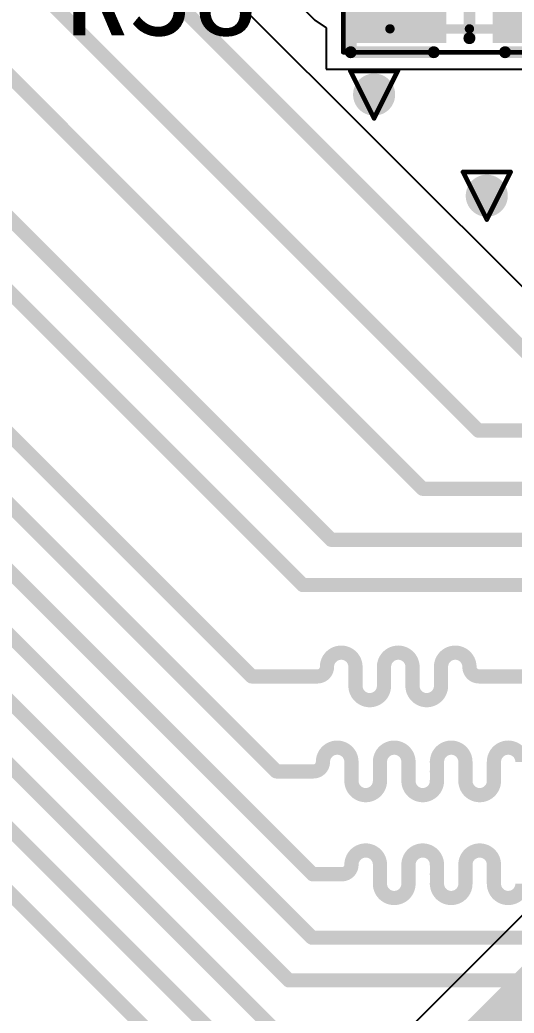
# Model space of a CAD drawing. Header units: millimetres. Extents: x 80 to 220, y 44 to 120.
# Drawn here: x 109.66 to 114.95, y 83.7 to 94.33 of the extents above; entities that cross this region are included whole.
import ezdxf

# ---------------------------------------------------------------- set-up
doc = ezdxf.new("R2010")
doc.units = ezdxf.units.MM
for name, color, linetype in [('BottomLayer', 5, 'Continuous'), ('DrillDrawing', 1, 'Continuous'), ('Mechanical13', 56, 'Continuous'), ('Mechanical15', 56, 'Continuous'), ('MultiLayer', 9, 'Continuous'), ('TopLayer', 1, 'Continuous'), ('TopOverlay', 2, 'Continuous'), ('TopPaste', 8, 'Continuous'), ('TopSolder', 216, 'Continuous'), ('ViaHoleLayer', 16, 'Continuous')]:
    doc.layers.add(name, color=color, linetype=linetype)

# ---------------------------------------------------------------- blocks, each defined once
blk = doc.blocks.new('R0603_47')
at = {"layer": 'Mechanical13', "const_width": 0.1}
for points in [[(-0.85, 0.45), (0.85, 0.45)], [(-0.85, -0.45), (-0.85, 0.45)], [(0.85, -0.45), (0.85, 0.45)], [(-0.85, -0.45), (0.85, -0.45)]]:
    blk.add_lwpolyline(points, dxfattribs=at)
at = {"layer": 'Mechanical13', "const_width": 0.05}
for points in [[(-0.875, 0.45, 1), (-0.825, 0.45, 1)], [(-0.875, 0.45, 1), (-0.825, 0.45, 1)], [(0.825, 0.45, 1), (0.875, 0.45, 1)], [(0.825, 0.45, 1), (0.875, 0.45, 1)], [(-0.875, -0.45, 1), (-0.825, -0.45, 1)], [(-0.875, -0.45, 1), (-0.825, -0.45, 1)], [(0.825, -0.45, 1), (0.875, -0.45, 1)], [(0.825, -0.45, 1), (0.875, -0.45, 1)]]:
    blk.add_lwpolyline(points, format="xyb", close=True, dxfattribs=at)
at = {"layer": 'Mechanical15'}
for points, const_width in [([(-1.35, -0.7), (-1.35, 0.7)], 0.05), ([(-1.35, 0.7), (1.35, 0.7)], 0.05), ([(1.35, -0.7), (1.35, 0.7)], 0.05), ([(0, -0.45), (0, 0.45)], 0.1), ([(-0.45, 0), (0.45, 0)], 0.1), ([(-1.35, -0.7), (1.35, -0.7)], 0.05)]:
    blk.add_lwpolyline(points, dxfattribs=dict(at, const_width=const_width))
for points, const_width in [([(-1.362, 0.7, 1), (-1.338, 0.7, 1)], 0.025), ([(-1.362, 0.7, 1), (-1.338, 0.7, 1)], 0.025), ([(1.338, 0.7, 1), (1.362, 0.7, 1)], 0.025), ([(1.338, 0.7, 1), (1.362, 0.7, 1)], 0.025), ([(-0.025, 0.45, 1), (0.025, 0.45, 1)], 0.05), ([(-0.475, 0, 1), (-0.425, 0, 1)], 0.05), ([(0.425, 0, 1), (0.475, 0, 1)], 0.05), ([(-0.025, -0.45, 1), (0.025, -0.45, 1)], 0.05), ([(-1.362, -0.7, 1), (-1.338, -0.7, 1)], 0.025), ([(-1.362, -0.7, 1), (-1.338, -0.7, 1)], 0.025), ([(1.338, -0.7, 1), (1.362, -0.7, 1)], 0.025), ([(1.338, -0.7, 1), (1.362, -0.7, 1)], 0.025)]:
    blk.add_lwpolyline(points, format="xyb", close=True, dxfattribs=dict(at, const_width=const_width))
at = {"layer": 'TopLayer'}
for points in [[(-0.35, -0.5), (-0.35, 0.5), (-1.15, -0.5), (-1.15, 0.5)], [(1.15, -0.5), (1.15, 0.5), (0.35, -0.5), (0.35, 0.5)]]:
    blk.add_solid(points, dxfattribs=at)
at = {"layer": 'TopOverlay', "const_width": 0.127}
for points in [[(-1.27, 0.7), (-0.381, 0.7)], [(-1.27, -0.7), (-1.27, 0.7)], [(0.381, 0.7), (1.27, 0.7)], [(1.27, -0.7), (1.27, 0.7)], [(0, -0.55), (0, 0.55)], [(-1.27, -0.7), (-0.381, -0.7)], [(0.381, -0.7), (1.27, -0.7)]]:
    blk.add_lwpolyline(points, dxfattribs=at)
at = {"layer": 'TopOverlay', "const_width": 0.0635}
for points in [[(-1.302, 0.7, 1), (-1.238, 0.7, 1)], [(-1.302, 0.7, 1), (-1.238, 0.7, 1)], [(-0.413, 0.7, 1), (-0.349, 0.7, 1)], [(0.349, 0.7, 1), (0.413, 0.7, 1)], [(1.238, 0.7, 1), (1.302, 0.7, 1)], [(1.238, 0.7, 1), (1.302, 0.7, 1)], [(-0.032, 0.55, 1), (0.032, 0.55, 1)], [(-0.032, -0.55, 1), (0.032, -0.55, 1)], [(-1.302, -0.7, 1), (-1.238, -0.7, 1)], [(-1.302, -0.7, 1), (-1.238, -0.7, 1)], [(-0.413, -0.7, 1), (-0.349, -0.7, 1)], [(0.349, -0.7, 1), (0.413, -0.7, 1)], [(1.238, -0.7, 1), (1.302, -0.7, 1)], [(1.238, -0.7, 1), (1.302, -0.7, 1)]]:
    blk.add_lwpolyline(points, format="xyb", close=True, dxfattribs=at)
at = {"layer": 'TopPaste'}
for points in [[(-0.35, -0.5), (-0.35, 0.5), (-1.15, -0.5), (-1.15, 0.5)], [(1.15, -0.5), (1.15, 0.5), (0.35, -0.5), (0.35, 0.5)]]:
    blk.add_solid(points, dxfattribs=at)
at = {"layer": 'TopSolder'}
for points in [[(-0.248, -0.602), (-0.248, 0.602), (-1.252, -0.602), (-1.252, 0.602)], [(1.252, -0.602), (1.252, 0.602), (0.248, -0.602), (0.248, 0.602)]]:
    blk.add_solid(points, dxfattribs=at)

msp = doc.modelspace()

# ---------------------------------------------------------------- linework, layer by layer
at = {"layer": 'BottomLayer'}
msp.add_line((120.038, 89.754), (110.977, 80.693), dxfattribs=at)
at = {"layer": 'BottomLayer', "const_width": 0.225}
for points in [[(113.34, 93.529, 1), (113.565, 93.529, 1)], [(114.545, 92.447, 1), (114.77, 92.447, 1)]]:
    msp.add_lwpolyline(points, format="xyb", close=True, dxfattribs=at)
at = {"layer": 'BottomLayer', "const_width": 0.635}
msp.add_lwpolyline([(111.475, 80.194), (120.743, 89.462)], dxfattribs=at)
at = {"layer": 'DrillDrawing', "const_width": 0.0508}
for points in [[(113.198, 93.783), (113.706, 93.783)], [(113.198, 93.783), (113.452, 93.275)], [(113.452, 93.275), (113.706, 93.783)], [(114.404, 92.701), (114.912, 92.701)], [(114.404, 92.701), (114.658, 92.193)], [(114.658, 92.193), (114.912, 92.701)]]:
    msp.add_lwpolyline(points, dxfattribs=at)
at = {"layer": 'DrillDrawing', "const_width": 0.0254}
for points in [[(113.186, 93.783, 1), (113.211, 93.783, 1)], [(113.186, 93.783, 1), (113.211, 93.783, 1)], [(113.694, 93.783, 1), (113.719, 93.783, 1)], [(113.694, 93.783, 1), (113.719, 93.783, 1)], [(113.44, 93.275, 1), (113.465, 93.275, 1)], [(113.44, 93.275, 1), (113.465, 93.275, 1)], [(114.391, 92.701, 1), (114.417, 92.701, 1)], [(114.391, 92.701, 1), (114.417, 92.701, 1)], [(114.899, 92.701, 1), (114.925, 92.701, 1)], [(114.899, 92.701, 1), (114.925, 92.701, 1)], [(114.645, 92.193, 1), (114.671, 92.193, 1)], [(114.645, 92.193, 1), (114.671, 92.193, 1)]]:
    msp.add_lwpolyline(points, format="xyb", close=True, dxfattribs=at)
at = {"layer": 'MultiLayer', "const_width": 0.225}
for points in [[(113.34, 93.529, 1), (113.565, 93.529, 1)], [(114.545, 92.447, 1), (114.77, 92.447, 1)]]:
    msp.add_lwpolyline(points, format="xyb", close=True, dxfattribs=at)
at = {"layer": 'TopLayer'}
for p, q in [((108.527, 98.616), (112.818, 94.325)), ((115.511, 90.998), (108.41, 98.1)), ((112.818, 94.325), (112.941, 94.243)), ((112.941, 94.243), (112.941, 93.801)), ((112.941, 93.801), (116.003, 93.801))]:
    msp.add_line(p, q, dxfattribs=at)
at = {"layer": 'TopLayer', "const_width": 0.152}
for points in [[(104.679, 101.171), (115.318, 90.532)], [(104.222, 100.282), (114.569, 89.935)], [(103.892, 99.393), (113.972, 89.313)], [(103.977, 97.784), (112.994, 88.767)], [(104.558, 96.416), (112.689, 88.284)], [(103.923, 95.527), (112.143, 87.306)], [(104.059, 94.638), (112.407, 86.29)], [(104.338, 93.648), (112.796, 85.19)], [(104.711, 92.59), (112.788, 84.512)], [(105.377, 91.218), (112.54, 84.055)], [(114.569, 89.935), (119.979, 89.935)], [(106.069, 89.843), (112.594, 83.319)], [(113.972, 89.313), (119.919, 89.313)], [(112.994, 88.767), (119.783, 88.767)], [(106.806, 88.424), (112.588, 82.642)], [(112.689, 88.284), (119.583, 88.284)], [(113.253, 87.306), (113.253, 87.408)], [(113.558, 87.306), (113.558, 87.408)], [(113.863, 87.306), (113.863, 87.408)], [(114.168, 87.306), (114.168, 87.408)], [(112.143, 87.306), (112.796, 87.306)], [(112.796, 87.306), (112.847, 87.306)], [(113.253, 87.205), (113.253, 87.306)], [(113.558, 87.205), (113.558, 87.306)], [(113.863, 87.205), (113.863, 87.306)], [(114.168, 87.205), (114.168, 87.306)], [(114.574, 87.306), (114.683, 87.306)], [(114.683, 87.306), (119.878, 87.306)], [(107.642, 86.905), (112.999, 81.549)], [(113.21, 86.29), (113.21, 86.392)], [(113.515, 86.29), (113.515, 86.392)], [(113.82, 86.29), (113.82, 86.392)], [(114.125, 86.29), (114.125, 86.392)], [(114.429, 86.29), (114.429, 86.392)], [(114.734, 86.29), (114.734, 86.392)], [(112.407, 86.29), (112.753, 86.29)], [(112.753, 86.29), (112.804, 86.29)], [(113.21, 86.189), (113.21, 86.29)], [(113.515, 86.189), (113.515, 86.29)], [(113.82, 86.189), (113.82, 86.29)], [(114.125, 86.189), (114.125, 86.29)], [(114.429, 86.189), (114.429, 86.29)], [(114.734, 86.189), (114.734, 86.29)], [(113.515, 85.19), (113.515, 85.292)], [(113.82, 85.19), (113.82, 85.292)], [(114.125, 85.19), (114.125, 85.292)], [(114.429, 85.19), (114.429, 85.292)], [(114.734, 85.19), (114.734, 85.292)], [(112.796, 85.19), (113.058, 85.19)], [(113.058, 85.19), (113.109, 85.19)], [(113.515, 85.088), (113.515, 85.19)], [(113.82, 85.088), (113.82, 85.19)], [(114.125, 85.088), (114.125, 85.19)], [(114.429, 85.088), (114.429, 85.19)], [(114.734, 85.088), (114.734, 85.19)], [(112.788, 84.512), (118.281, 84.512)], [(112.54, 84.055), (118.055, 84.055)]]:
    msp.add_lwpolyline(points, dxfattribs=at)
at = {"layer": 'TopLayer'}
for points, const_width in [([(113.34, 93.529, 1), (113.565, 93.529, 1)], 0.225), ([(114.545, 92.447, 1), (114.77, 92.447, 1)], 0.225), ([(114.531, 89.935, 1), (114.607, 89.935, 1)], 0.0762), ([(114.531, 89.935, 1), (114.607, 89.935, 1)], 0.0762), ([(113.934, 89.313, 1), (114.01, 89.313, 1)], 0.0762), ([(113.934, 89.313, 1), (114.01, 89.313, 1)], 0.0762), ([(112.956, 88.767, 1), (113.032, 88.767, 1)], 0.0762), ([(112.956, 88.767, 1), (113.032, 88.767, 1)], 0.0762), ([(112.651, 88.284, 1), (112.728, 88.284, 1)], 0.0762), ([(112.651, 88.284, 1), (112.728, 88.284, 1)], 0.0762), ([(113.063, 87.56, 1), (113.139, 87.56, 1)], 0.0762), ([(113.063, 87.56, 1), (113.139, 87.56, 1)], 0.0762), ([(113.672, 87.56, 1), (113.749, 87.56, 1)], 0.0762), ([(113.672, 87.56, 1), (113.749, 87.56, 1)], 0.0762), ([(114.282, 87.56, 1), (114.358, 87.56, 1)], 0.0762), ([(114.282, 87.56, 1), (114.358, 87.56, 1)], 0.0762), ([(112.91, 87.408, 1), (112.987, 87.408, 1)], 0.0762), ([(112.91, 87.408, 1), (112.987, 87.408, 1)], 0.0762), ([(113.215, 87.408, 1), (113.291, 87.408, 1)], 0.0762), ([(113.215, 87.408, 1), (113.291, 87.408, 1)], 0.0762), ([(113.52, 87.408, 1), (113.596, 87.408, 1)], 0.0762), ([(113.52, 87.408, 1), (113.596, 87.408, 1)], 0.0762), ([(113.825, 87.408, 1), (113.901, 87.408, 1)], 0.0762), ([(113.825, 87.408, 1), (113.901, 87.408, 1)], 0.0762), ([(114.13, 87.408, 1), (114.206, 87.408, 1)], 0.0762), ([(114.13, 87.408, 1), (114.206, 87.408, 1)], 0.0762), ([(114.434, 87.408, 1), (114.511, 87.408, 1)], 0.0762), ([(114.434, 87.408, 1), (114.511, 87.408, 1)], 0.0762), ([(112.105, 87.306, 1), (112.181, 87.306, 1)], 0.0762), ([(112.105, 87.306, 1), (112.181, 87.306, 1)], 0.0762), ([(112.758, 87.306, 1), (112.834, 87.306, 1)], 0.0762), ([(112.758, 87.306, 1), (112.834, 87.306, 1)], 0.0762), ([(112.809, 87.306, 1), (112.885, 87.306, 1)], 0.0762), ([(112.809, 87.306, 1), (112.885, 87.306, 1)], 0.0762), ([(113.215, 87.306, 1), (113.291, 87.306, 1)], 0.0762), ([(113.215, 87.306, 1), (113.291, 87.306, 1)], 0.0762), ([(113.52, 87.306, 1), (113.596, 87.306, 1)], 0.0762), ([(113.52, 87.306, 1), (113.596, 87.306, 1)], 0.0762), ([(113.825, 87.306, 1), (113.901, 87.306, 1)], 0.0762), ([(113.825, 87.306, 1), (113.901, 87.306, 1)], 0.0762), ([(114.13, 87.306, 1), (114.206, 87.306, 1)], 0.0762), ([(114.13, 87.306, 1), (114.206, 87.306, 1)], 0.0762), ([(114.536, 87.306, 1), (114.612, 87.306, 1)], 0.0762), ([(114.536, 87.306, 1), (114.612, 87.306, 1)], 0.0762), ([(114.645, 87.306, 1), (114.721, 87.306, 1)], 0.0762), ([(114.645, 87.306, 1), (114.721, 87.306, 1)], 0.0762), ([(113.215, 87.205, 1), (113.291, 87.205, 1)], 0.0762), ([(113.215, 87.205, 1), (113.291, 87.205, 1)], 0.0762), ([(113.52, 87.205, 1), (113.596, 87.205, 1)], 0.0762), ([(113.52, 87.205, 1), (113.596, 87.205, 1)], 0.0762), ([(113.825, 87.205, 1), (113.901, 87.205, 1)], 0.0762), ([(113.825, 87.205, 1), (113.901, 87.205, 1)], 0.0762), ([(114.13, 87.205, 1), (114.206, 87.205, 1)], 0.0762), ([(114.13, 87.205, 1), (114.206, 87.205, 1)], 0.0762), ([(113.368, 87.052, 1), (113.444, 87.052, 1)], 0.0762), ([(113.368, 87.052, 1), (113.444, 87.052, 1)], 0.0762), ([(113.977, 87.052, 1), (114.053, 87.052, 1)], 0.0762), ([(113.977, 87.052, 1), (114.053, 87.052, 1)], 0.0762), ([(113.02, 86.544, 1), (113.096, 86.544, 1)], 0.0762), ([(113.02, 86.544, 1), (113.096, 86.544, 1)], 0.0762), ([(113.629, 86.544, 1), (113.705, 86.544, 1)], 0.0762), ([(113.629, 86.544, 1), (113.705, 86.544, 1)], 0.0762), ([(114.239, 86.544, 1), (114.315, 86.544, 1)], 0.0762), ([(114.239, 86.544, 1), (114.315, 86.544, 1)], 0.0762), ([(114.848, 86.544, 1), (114.925, 86.544, 1)], 0.0762), ([(114.848, 86.544, 1), (114.925, 86.544, 1)], 0.0762), ([(112.867, 86.392, 1), (112.943, 86.392, 1)], 0.0762), ([(112.867, 86.392, 1), (112.943, 86.392, 1)], 0.0762), ([(113.172, 86.392, 1), (113.248, 86.392, 1)], 0.0762), ([(113.172, 86.392, 1), (113.248, 86.392, 1)], 0.0762), ([(113.477, 86.392, 1), (113.553, 86.392, 1)], 0.0762), ([(113.477, 86.392, 1), (113.553, 86.392, 1)], 0.0762), ([(113.782, 86.392, 1), (113.858, 86.392, 1)], 0.0762), ([(113.782, 86.392, 1), (113.858, 86.392, 1)], 0.0762), ([(114.086, 86.392, 1), (114.163, 86.392, 1)], 0.0762), ([(114.086, 86.392, 1), (114.163, 86.392, 1)], 0.0762), ([(114.391, 86.392, 1), (114.467, 86.392, 1)], 0.0762), ([(114.391, 86.392, 1), (114.467, 86.392, 1)], 0.0762), ([(114.696, 86.392, 1), (114.772, 86.392, 1)], 0.0762), ([(114.696, 86.392, 1), (114.772, 86.392, 1)], 0.0762), ([(112.369, 86.29, 1), (112.445, 86.29, 1)], 0.0762), ([(112.369, 86.29, 1), (112.445, 86.29, 1)], 0.0762), ([(112.715, 86.29, 1), (112.791, 86.29, 1)], 0.0762), ([(112.715, 86.29, 1), (112.791, 86.29, 1)], 0.0762), ([(112.766, 86.29, 1), (112.842, 86.29, 1)], 0.0762), ([(112.766, 86.29, 1), (112.842, 86.29, 1)], 0.0762), ([(113.172, 86.29, 1), (113.248, 86.29, 1)], 0.0762), ([(113.172, 86.29, 1), (113.248, 86.29, 1)], 0.0762), ([(113.172, 86.189, 1), (113.248, 86.189, 1)], 0.0762), ([(113.172, 86.189, 1), (113.248, 86.189, 1)], 0.0762), ([(113.477, 86.29, 1), (113.553, 86.29, 1)], 0.0762), ([(113.477, 86.29, 1), (113.553, 86.29, 1)], 0.0762), ([(113.477, 86.189, 1), (113.553, 86.189, 1)], 0.0762), ([(113.477, 86.189, 1), (113.553, 86.189, 1)], 0.0762), ([(113.782, 86.29, 1), (113.858, 86.29, 1)], 0.0762), ([(113.782, 86.29, 1), (113.858, 86.29, 1)], 0.0762), ([(113.782, 86.189, 1), (113.858, 86.189, 1)], 0.0762), ([(113.782, 86.189, 1), (113.858, 86.189, 1)], 0.0762), ([(114.086, 86.29, 1), (114.163, 86.29, 1)], 0.0762), ([(114.086, 86.29, 1), (114.163, 86.29, 1)], 0.0762), ([(114.086, 86.189, 1), (114.163, 86.189, 1)], 0.0762), ([(114.086, 86.189, 1), (114.163, 86.189, 1)], 0.0762), ([(114.391, 86.29, 1), (114.467, 86.29, 1)], 0.0762), ([(114.391, 86.29, 1), (114.467, 86.29, 1)], 0.0762), ([(114.391, 86.189, 1), (114.467, 86.189, 1)], 0.0762), ([(114.391, 86.189, 1), (114.467, 86.189, 1)], 0.0762), ([(114.696, 86.29, 1), (114.772, 86.29, 1)], 0.0762), ([(114.696, 86.29, 1), (114.772, 86.29, 1)], 0.0762), ([(114.696, 86.189, 1), (114.772, 86.189, 1)], 0.0762), ([(114.696, 86.189, 1), (114.772, 86.189, 1)], 0.0762), ([(113.324, 86.036, 1), (113.401, 86.036, 1)], 0.0762), ([(113.324, 86.036, 1), (113.401, 86.036, 1)], 0.0762), ([(113.934, 86.036, 1), (114.01, 86.036, 1)], 0.0762), ([(113.934, 86.036, 1), (114.01, 86.036, 1)], 0.0762), ([(114.544, 86.036, 1), (114.62, 86.036, 1)], 0.0762), ([(114.544, 86.036, 1), (114.62, 86.036, 1)], 0.0762), ([(113.324, 85.444, 1), (113.401, 85.444, 1)], 0.0762), ([(113.324, 85.444, 1), (113.401, 85.444, 1)], 0.0762), ([(113.934, 85.444, 1), (114.01, 85.444, 1)], 0.0762), ([(113.934, 85.444, 1), (114.01, 85.444, 1)], 0.0762), ([(114.544, 85.444, 1), (114.62, 85.444, 1)], 0.0762), ([(114.544, 85.444, 1), (114.62, 85.444, 1)], 0.0762), ([(113.172, 85.292, 1), (113.248, 85.292, 1)], 0.0762), ([(113.172, 85.292, 1), (113.248, 85.292, 1)], 0.0762), ([(113.477, 85.292, 1), (113.553, 85.292, 1)], 0.0762), ([(113.477, 85.292, 1), (113.553, 85.292, 1)], 0.0762), ([(113.782, 85.292, 1), (113.858, 85.292, 1)], 0.0762), ([(113.782, 85.292, 1), (113.858, 85.292, 1)], 0.0762), ([(114.086, 85.292, 1), (114.163, 85.292, 1)], 0.0762), ([(114.086, 85.292, 1), (114.163, 85.292, 1)], 0.0762), ([(114.391, 85.292, 1), (114.467, 85.292, 1)], 0.0762), ([(114.391, 85.292, 1), (114.467, 85.292, 1)], 0.0762), ([(114.696, 85.292, 1), (114.772, 85.292, 1)], 0.0762), ([(114.696, 85.292, 1), (114.772, 85.292, 1)], 0.0762), ([(112.758, 85.19, 1), (112.834, 85.19, 1)], 0.0762), ([(112.758, 85.19, 1), (112.834, 85.19, 1)], 0.0762), ([(113.02, 85.19, 1), (113.096, 85.19, 1)], 0.0762), ([(113.02, 85.19, 1), (113.096, 85.19, 1)], 0.0762), ([(113.07, 85.19, 1), (113.147, 85.19, 1)], 0.0762), ([(113.07, 85.19, 1), (113.147, 85.19, 1)], 0.0762), ([(113.477, 85.19, 1), (113.553, 85.19, 1)], 0.0762), ([(113.477, 85.19, 1), (113.553, 85.19, 1)], 0.0762), ([(113.782, 85.19, 1), (113.858, 85.19, 1)], 0.0762), ([(113.782, 85.19, 1), (113.858, 85.19, 1)], 0.0762), ([(114.086, 85.19, 1), (114.163, 85.19, 1)], 0.0762), ([(114.086, 85.19, 1), (114.163, 85.19, 1)], 0.0762), ([(114.391, 85.19, 1), (114.467, 85.19, 1)], 0.0762), ([(114.391, 85.19, 1), (114.467, 85.19, 1)], 0.0762), ([(114.696, 85.19, 1), (114.772, 85.19, 1)], 0.0762), ([(114.696, 85.19, 1), (114.772, 85.19, 1)], 0.0762), ([(113.477, 85.088, 1), (113.553, 85.088, 1)], 0.0762), ([(113.477, 85.088, 1), (113.553, 85.088, 1)], 0.0762), ([(113.782, 85.088, 1), (113.858, 85.088, 1)], 0.0762), ([(113.782, 85.088, 1), (113.858, 85.088, 1)], 0.0762), ([(114.086, 85.088, 1), (114.163, 85.088, 1)], 0.0762), ([(114.086, 85.088, 1), (114.163, 85.088, 1)], 0.0762), ([(114.391, 85.088, 1), (114.467, 85.088, 1)], 0.0762), ([(114.391, 85.088, 1), (114.467, 85.088, 1)], 0.0762), ([(114.696, 85.088, 1), (114.772, 85.088, 1)], 0.0762), ([(114.696, 85.088, 1), (114.772, 85.088, 1)], 0.0762), ([(113.629, 84.936, 1), (113.705, 84.936, 1)], 0.0762), ([(113.629, 84.936, 1), (113.705, 84.936, 1)], 0.0762), ([(114.239, 84.936, 1), (114.315, 84.936, 1)], 0.0762), ([(114.239, 84.936, 1), (114.315, 84.936, 1)], 0.0762), ([(114.848, 84.936, 1), (114.925, 84.936, 1)], 0.0762), ([(114.848, 84.936, 1), (114.925, 84.936, 1)], 0.0762), ([(112.75, 84.512, 1), (112.826, 84.512, 1)], 0.0762), ([(112.75, 84.512, 1), (112.826, 84.512, 1)], 0.0762), ([(112.502, 84.055, 1), (112.578, 84.055, 1)], 0.0762), ([(112.502, 84.055, 1), (112.578, 84.055, 1)], 0.0762)]:
    msp.add_lwpolyline(points, format="xyb", close=True, dxfattribs=dict(at, const_width=const_width))
at = {"layer": 'TopLayer', "const_width": 0.152}
for points in [[(112.948, 87.408, -0.414214), (113.101, 87.56)], [(113.101, 87.56, -0.414214), (113.253, 87.408)], [(113.558, 87.408, -0.414214), (113.71, 87.56)], [(113.71, 87.56, -0.414214), (113.863, 87.408)], [(114.168, 87.408, -0.414214), (114.32, 87.56)], [(114.32, 87.56, -0.414214), (114.472, 87.408)], [(112.948, 87.408, -0.414214), (112.847, 87.306)], [(114.574, 87.306, -0.414214), (114.472, 87.408)], [(113.406, 87.052, -0.414214), (113.253, 87.205)], [(113.558, 87.205, -0.414214), (113.406, 87.052)], [(114.015, 87.052, -0.414214), (113.863, 87.205)], [(114.168, 87.205, -0.414214), (114.015, 87.052)], [(112.905, 86.392, -0.414214), (113.058, 86.544)], [(113.058, 86.544, -0.414214), (113.21, 86.392)], [(113.515, 86.392, -0.414214), (113.667, 86.544)], [(113.667, 86.544, -0.414214), (113.82, 86.392)], [(114.125, 86.392, -0.414214), (114.277, 86.544)], [(114.277, 86.544, -0.414214), (114.429, 86.392)], [(114.734, 86.392, -0.414214), (114.887, 86.544)], [(114.887, 86.544, -0.414214), (115.039, 86.392)], [(112.905, 86.392, -0.414214), (112.804, 86.29)], [(113.363, 86.036, -0.414214), (113.21, 86.189)], [(113.515, 86.189, -0.414214), (113.363, 86.036)], [(113.972, 86.036, -0.414214), (113.82, 86.189)], [(114.125, 86.189, -0.414214), (113.972, 86.036)], [(114.582, 86.036, -0.414214), (114.429, 86.189)], [(114.734, 86.189, -0.414214), (114.582, 86.036)], [(113.21, 85.292, -0.414214), (113.363, 85.444)], [(113.363, 85.444, -0.414214), (113.515, 85.292)], [(113.82, 85.292, -0.414214), (113.972, 85.444)], [(113.972, 85.444, -0.414214), (114.125, 85.292)], [(114.429, 85.292, -0.414214), (114.582, 85.444)], [(114.582, 85.444, -0.414214), (114.734, 85.292)], [(113.21, 85.292, -0.414214), (113.109, 85.19)], [(113.667, 84.936, -0.414214), (113.515, 85.088)], [(113.82, 85.088, -0.414214), (113.667, 84.936)], [(114.277, 84.936, -0.414214), (114.125, 85.088)], [(114.429, 85.088, -0.414214), (114.277, 84.936)], [(114.887, 84.936, -0.414214), (114.734, 85.088)], [(115.039, 85.088, -0.414214), (114.887, 84.936)]]:
    msp.add_lwpolyline(points, format="xyb", dxfattribs=at)
at = {"layer": 'ViaHoleLayer', "const_width": 0.1}
for points in [[(113.402, 93.529, 1), (113.502, 93.529, 1)], [(114.608, 92.447, 1), (114.708, 92.447, 1)]]:
    msp.add_lwpolyline(points, format="xyb", close=True, dxfattribs=at)

# ---------------------------------------------------------------- block references
at = {"rotation": 360}
msp.add_blockref('R0603_47', (114.472, 94.682), dxfattribs=at)

# ---------------------------------------------------------------- texts
at = {"layer": 'TopOverlay'}
msp.add_text('R38', height=1.016, dxfattribs=at).set_placement((110.137, 94.164))

doc.saveas('drawing.dxf')
